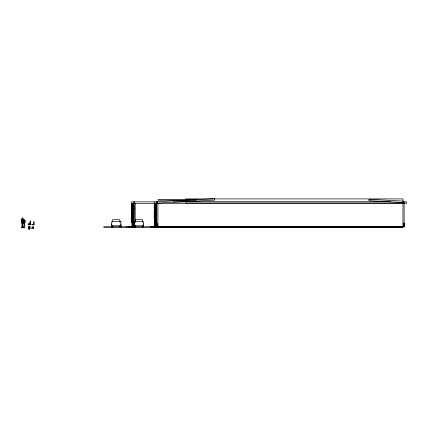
<?xml version="1.0" encoding="UTF-8"?>
<svg xmlns="http://www.w3.org/2000/svg" width="428" height="428" viewBox="0 0 428 428"><rect width="100%" height="100%" fill="white"/><g stroke="black" fill="none" stroke-linecap="round" stroke-linejoin="round"><path stroke-width="0.64" d="M213.165 198.908L185.768 198.908L185.768 200.465M214.503 198.908L402.951 198.908L402.951 202.904L185.768 202.904L185.768 201.342M157.921 199.849L196.372 199.849M157.921 200.069L196.372 200.069M185.768 201.513L390.256 201.513M173.228 201.85L185.918 201.85M131.556 203.412L406.6 203.412L406.6 201.85L403.534 201.85L403.534 203.412M131.808 204.188L133.033 204.188M154.524 204.188L155.749 204.188M131.53 204.29L131.53 205.494M131.808 204.349L133.033 204.349M154.524 204.349L155.749 204.349M131.808 204.611L133.033 204.611M154.524 204.611L155.749 204.611M134.06 204.803L133.841 223.737M131.808 204.975L133.033 204.975M154.524 204.975L155.749 204.975M131.808 205.435L133.033 205.435M154.524 205.435L155.749 205.435M131.808 205.98L133.033 205.98M154.524 205.98L155.749 205.98M131.53 206.312L131.482 207.864M131.808 206.612L133.033 206.612M154.524 206.612L155.749 206.612M131.808 207.323L133.033 207.323M154.524 207.323L155.749 207.323M134.424 208.425L132.867 208.425L132.867 209.736M155.583 208.425L156.621 208.425M131.808 208.928L133.033 208.928M154.524 208.928L155.749 208.928M132.45 209.538L133.285 209.538L133.258 227.247M155.166 209.538L156.001 209.538L155.974 227.247M131.947 210.651L132.557 210.651M154.663 210.651L155.278 210.651L155.278 226.241L154.663 226.241L154.62 208.757M22.293 217.889L22.738 217.889M155.359 222.18L156.364 222.18L156.364 208.313L155.359 208.313L155.359 210.951M134.424 223.207L133.424 223.207L133.424 226.829M21.956 223.737L23.069 223.737L23.069 218.168L21.956 218.168L21.956 225.797L22.4 225.797L22.4 223.48M134.392 225.824L143.583 225.824L143.583 221.651L134.392 221.651L134.424 226.829M134.761 226.075L135.425 226.075L135.425 226.519L134.761 226.519M111.59 226.171L112.596 226.171M119.947 226.171L120.947 226.171M132.557 226.241L131.947 226.241L131.974 208.757M134.312 226.171L135.312 226.171M142.663 226.171L143.664 226.171M134.547 226.466L127.967 226.466L127.967 226.91L134.547 226.91M157.921 226.466L150.683 226.466L150.683 226.91L402.951 226.883M111.59 226.68L112.596 226.68M119.947 226.68L120.947 226.68M134.312 226.68L135.312 226.68M142.663 226.68L143.664 226.68M212.887 226.663L213.888 226.663M228.868 226.631L229.536 226.631M252.814 226.631L253.483 226.631M262.84 226.631L263.509 226.631M157.921 226.77L402.951 226.77M134.312 227.017L135.312 227.017M21.512 227.247L23.46 227.247L23.46 226.803M404.342 201.85L404.342 203.412M404.123 203.412L404.123 226.803L103.742 226.803L103.742 227.247L402.951 227.273L402.951 203.412M157.921 203.412L157.921 226.91M157.338 203.412L157.338 201.85L131.556 201.85L131.53 208.174M157.14 226.829L157.14 223.207L156.14 223.207L156.14 226.829M156.75 203.412L156.75 226.803M156.557 204.803L156.557 223.737M156.53 201.85L156.53 203.412M155.749 208.5L155.749 204.135L154.524 204.135L154.524 221.731M155.583 222.207L155.583 226.803M155.139 209.26L155.166 226.803M154.888 209.677L154.888 210.988M154.717 208.757L154.69 226.102M154.428 208.757L154.428 222.624M154.353 208.757L154.353 221.731M154.273 201.85L154.246 208.174M154.16 211.625L154.16 213.572M154.192 214.968L154.192 218.585M143.664 224.015L143.664 227.134L142.663 227.134L142.663 225.577M142.604 222.207L142.604 219.698L135.366 219.698L135.366 222.207M135.644 226.829L135.644 227.273M135.312 225.577L135.312 227.134L134.312 227.134L134.312 224.015M135.205 203.412L135.205 222.121M135.205 225.465L135.205 226.91M134.622 201.85L134.622 203.412M134.034 203.412L134.034 226.803M133.814 201.85L133.814 203.412M133.643 222.18L133.643 208.313L132.643 208.313L132.643 209.634M133.033 208.5L133.033 204.135L131.808 204.135L131.808 221.731M132.418 209.26L132.45 226.803M132.172 209.677L132.172 210.988M131.904 208.757L131.888 222.876M131.712 208.757L131.712 222.624M131.637 208.757L131.61 221.731M131.444 211.625L131.444 213.572M131.471 214.968L131.471 218.585M126.458 226.803L126.458 227.247M120.947 224.015L120.947 227.134L119.947 227.134L119.947 225.577M119.888 222.207L119.888 219.698L112.65 219.698L112.65 222.207M112.928 226.829L112.928 227.273M112.596 225.577L112.596 227.134L111.59 227.134L111.59 224.015M33.93 224.406L33.93 224.85L31.816 224.85L31.816 224.406L34.154 224.406L34.154 221.677L33.705 221.677L33.705 224.406M30.42 223.737L30.42 224.293L28.195 224.293L28.195 223.737L30.698 223.737L30.698 220.955L30.142 220.955L30.142 223.737M30.308 224.406L30.308 224.85L28.195 224.85L28.195 224.406L30.532 224.406L30.532 221.677L30.088 221.677L30.088 224.406M24.744 220.227L24.744 222.458M24.407 222.902L24.407 225.797L23.963 225.797L23.963 222.902M22.738 223.748L22.738 226.353L22.293 226.353L22.293 223.748M21.625 220.227L21.625 222.458M369.043 199.304L368.968 200.695L403.449 202.503L403.524 201.112L369.043 199.304M214.647 198.694L156.809 201.727L156.883 203.118L214.722 200.085L214.647 198.694M133.285 207.671L131.888 207.671L131.888 208.506L133.285 208.506L133.285 207.671M156.001 207.671L154.61 207.671L154.61 208.506L156.001 208.506L156.001 207.671M23.24 219.339L21.791 219.559L23.24 219.339M24.851 220.008L21.512 220.008L21.512 222.902L24.851 222.902L24.851 220.008M24.963 220.227L21.4 220.227L21.4 222.458L24.963 222.458L24.963 220.227M23.24 220.506L21.791 220.677L23.24 220.506M23.24 221.34L21.791 221.511L23.24 221.34M120.862 221.651L111.676 221.651L111.676 225.824L120.862 225.824L120.862 221.651M23.24 222.18L21.791 222.346L23.24 222.18M404.733 223.154L403.732 223.154L403.732 226.77L404.733 226.77L404.733 223.154M158.146 226.075L157.477 226.075L157.477 226.519L158.146 226.519L158.146 226.075M24.851 226.803L21.512 226.803L21.512 227.803L24.851 227.803L24.851 226.803M28.639 226.803L28.419 228.75L28.639 226.803M29.585 226.803L28.751 226.803L28.751 229.306L29.585 229.306L29.585 226.803M30.088 226.803L29.864 228.75L30.088 226.803M32.261 226.803L32.036 228.75L32.261 226.803M33.705 226.803L33.486 228.75L33.705 226.803"/></g></svg>
